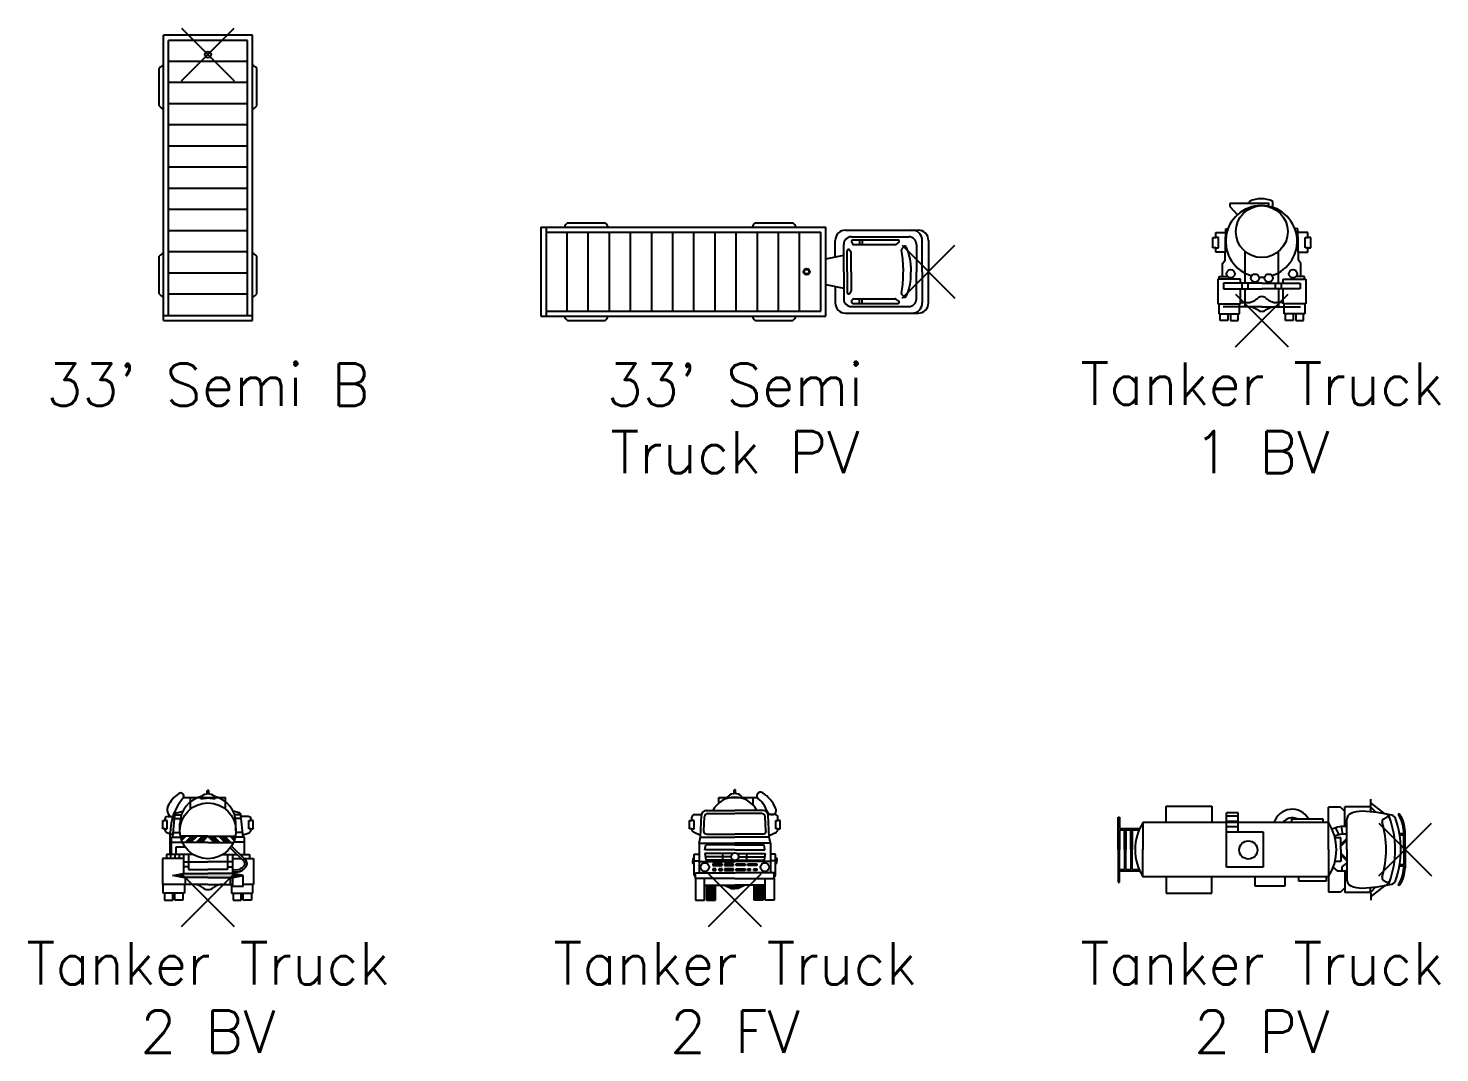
# Model space of a CAD drawing. Header units: inches. Extents: x -184 to 2940, y -1931 to 93.
# Drawn here: x -184 to 1258, y -1931 to -885 of the extents above; entities that cross this region are included whole.
import ezdxf
from ezdxf.enums import TextEntityAlignment as Align

# ---------------------------------------------------------------- set-up
doc = ezdxf.new("R2010")
doc.units = ezdxf.units.IN
doc.header["$MEASUREMENT"] = 0
doc.layers.add('Block origin', color=7, linetype='Continuous')
doc.layers.add('Text', color=6, linetype='Continuous')
doc.styles.add('ATTR', font='romans.shx', dxfattribs={"width": 0.8, "height": 1.114828})
doc.styles.add('blk_label', font='romans.shx')

# ---------------------------------------------------------------- blocks, each defined once
blk = doc.blocks.new("33' Semi B")
at = {"color": 7, "linetype": 'Continuous'}
for p, q in [((-45.5, -271.5), (-45.5, 19.8)), ((45.5, 19.8), (-45.5, 19.8)), ((-40.2, -266.2), (-40.2, 14.5)), ((40.2, 14.5), (-40.2, 14.5)), ((40.2, -266.2), (40.2, 14.5)), ((45.5, -271.5), (45.5, 19.8)), ((-49.8, -52.4), (-49.8, -14)), ((40.2, -7), (-40.2, -7)), ((49.8, -52.4), (49.8, -14)), ((40.2, -28.6), (-40.2, -28.6)), ((40.2, -50.2), (-40.2, -50.2)), ((40.2, -71.8), (-40.2, -71.8)), ((40.2, -93.4), (-40.2, -93.4)), ((40.2, -115), (-40.2, -115)), ((40.2, -136.6), (-40.2, -136.6)), ((40.2, -158.2), (-40.2, -158.2)), ((40.2, -179.8), (-40.2, -179.8)), ((40.2, -201.4), (-40.2, -201.4)), ((-49.8, -244.2), (-49.8, -205.9)), ((49.8, -244.2), (49.8, -205.9)), ((40.2, -223), (-40.2, -223)), ((40.2, -244.6), (-40.2, -244.6)), ((-45.5, -266.2), (45.5, -266.2)), ((-45.5, -271.5), (45.5, -271.5))]:
    blk.add_line(p, q, dxfattribs=at)
blk.add_circle((0, 0), 3.13, dxfattribs=at)
for centre, start, end in [((-43, -18.8), 107.3835, 144.8442), ((43, -18.8), 35.1558, 72.6165), ((-43, -47.6), 215.1558, 252.6165), ((43, -47.6), 287.3835, 324.8442), ((-43, -210.7), 107.3835, 144.8442), ((43, -210.7), 35.1558, 72.6165), ((-43, -239.4), 215.1558, 252.6165), ((43, -239.4), 287.3835, 324.8442)]:
    blk.add_arc(centre, 8.33, start, end, dxfattribs=at)
at = {"style": 'ATTR', "width": 0.8, "flags": 9}
blk.add_attdef('ESTCODE', (0, 0), '', height=0.00199, dxfattribs=at)
blk = doc.blocks.new("33' Semi Truck PV")
at = {"color": 7, "linetype": 'Continuous'}
for p, q in [((-396, 45.5), (-104.7, 45.5)), ((-396, 45.5), (-396, -45.5)), ((-390.7, 45.5), (-390.7, -45.5)), ((-368.8, 49.8), (-330.4, 49.8)), ((-176.9, 49.8), (-138.6, 49.8)), ((-104.7, -45.5), (-104.7, 45.5)), ((-390.7, 40.2), (-110, 40.2)), ((-369.1, -40.2), (-369.1, 40.2)), ((-347.5, -40.2), (-347.5, 40.2)), ((-325.9, -40.2), (-325.9, 40.2)), ((-304.3, -40.2), (-304.3, 40.2)), ((-282.7, -40.2), (-282.7, 40.2)), ((-261.1, -40.2), (-261.1, 40.2)), ((-239.6, -40.2), (-239.6, 40.2)), ((-218, -40.2), (-218, 40.2)), ((-196.4, -40.2), (-196.4, 40.2)), ((-174.8, -40.2), (-174.8, 40.2)), ((-153.2, -40.2), (-153.2, 40.2)), ((-131.6, -40.2), (-131.6, 40.2)), ((-110, -40.2), (-110, 40.2)), ((-95.2, 15.1), (-95.2, 31.8)), ((-84.7, 42.4), (-10.6, 42.4)), ((-78.7, 35.6), (-20.2, 35.6)), ((-78.6, 30.5), (-77.7, 28.5)), ((-77.3, 32.4), (-31.1, 32.4)), ((-70.4, 32.4), (-70.4, 27.7)), ((-67.9, 32.4), (-67.9, 27.7)), ((-30.3, 30), (-33.2, 27.9)), ((-6.4, 0), (-6.4, 31.8)), ((0, 31.8), (0, 0)), ((-104.7, 13.2), (-86.6, 16.8)), ((-86.6, 0), (-86.6, 27.7)), ((-83.1, 0), (-83.1, 21.4)), ((-80.8, 22.2), (-79.2, 20.5)), ((-78.9, 0), (-78.9, 19.6)), ((-76.5, 27.7), (-33.9, 27.7)), ((-24.8, 25.7), (-27.2, 23.4)), ((-12.2, 27.7), (-12.2, 0)), ((-86.6, 0), (-86.6, -27.7)), ((-83.1, 0), (-83.1, -21.4)), ((-78.9, 0), (-78.9, -19.6)), ((-25.9, 3.8), (-25.9, 0)), ((-25.9, -3.8), (-25.9, 0)), ((-18.1, 5.2), (-18.1, 0)), ((-18.1, -5.2), (-18.1, 0)), ((-12.2, -27.7), (-12.2, 0)), ((-6.4, 0), (-6.4, -31.8)), ((0, -31.8), (0, 0)), ((-104.7, -13.2), (-86.6, -16.8)), ((-95.2, -15.1), (-95.2, -31.8)), ((-80.8, -22.2), (-79.2, -20.5)), ((-78.6, -30.5), (-77.7, -28.5)), ((-76.5, -27.7), (-33.9, -27.7)), ((-70.4, -32.4), (-70.4, -27.7)), ((-67.9, -32.4), (-67.9, -27.7)), ((-30.3, -30), (-33.2, -27.9)), ((-24.8, -25.7), (-27.2, -23.4)), ((-390.7, -40.2), (-110, -40.2)), ((-84.7, -42.4), (-10.6, -42.4)), ((-78.7, -35.6), (-20.2, -35.6)), ((-77.3, -32.4), (-31.1, -32.4)), ((-396, -45.5), (-104.7, -45.5)), ((-368.8, -49.8), (-330.4, -49.8)), ((-176.9, -49.8), (-138.6, -49.8))]:
    blk.add_line(p, q, dxfattribs=at)
for radius in [3.13, 2.34]:
    blk.add_circle((-124.5, 0), radius, dxfattribs=at)
for centre, radius, start, end in [((-364, 43), 8.33, 125.1558, 162.6165), ((-335.2, 43), 8.33, 17.3835, 54.8442), ((-172.1, 43), 8.33, 125.1558, 162.6165), ((-143.4, 43), 8.33, 17.3835, 54.8442), ((-84.7, 31.8), 10.6, 90, 180), ((-78.7, 27.7), 7.93, 90, 180), ((-77.3, 31), 1.32, 90, 202.7496), ((-31.1, 31), 1.32, 305.4062, 90), ((-20.2, 27.7), 7.93, 0, 90), ((-16.9, 31.8), 10.6, 0, 90), ((-10.6, 31.8), 10.6, 0, 90), ((-81.8, 21.4), 1.32, 40.9804, 180), ((-80.2, 19.6), 1.32, 0, 40.9804), ((-76.5, 29), 1.32, 202.7496, 270), ((-33.9, 29), 1.32, 270, 305.4062), ((-26.3, 22.4), 1.32, 134.461, 190.6759), ((-124.8, 3.8), 98.9, 0, 10.6759), ((-23.9, 24.8), 1.32, 25.841, 134.461), ((-64.3, 5.2), 46.2, 0, 25.841), ((-124.8, -3.8), 98.9, 349.3241, 0), ((-64.3, -5.2), 46.2, 334.159, 0), ((-78.7, -27.7), 7.93, 180, 270), ((-81.8, -21.4), 1.32, 180, 319.0196), ((-80.2, -19.6), 1.32, 319.0196, 0), ((-76.5, -29), 1.32, 90, 157.2504), ((-33.9, -29), 1.32, 54.5938, 90), ((-26.3, -22.4), 1.32, 169.3241, 225.539), ((-23.9, -24.8), 1.32, 225.539, 334.159), ((-20.2, -27.7), 7.93, 270, 0), ((-84.7, -31.8), 10.6, 180, 270), ((-77.3, -31), 1.32, 157.2504, 270), ((-31.1, -31), 1.32, 270, 54.5938), ((-16.9, -31.8), 10.6, 270, 0), ((-10.6, -31.8), 10.6, 270, 0), ((-364, -43), 8.33, 197.3835, 234.8442), ((-335.2, -43), 8.33, 305.1558, 342.6165), ((-172.1, -43), 8.33, 197.3835, 234.8442), ((-143.4, -43), 8.33, 305.1558, 342.6165)]:
    blk.add_arc(centre, radius, start, end, dxfattribs=at)
at = {"style": 'ATTR', "width": 0.8, "flags": 9}
blk.add_attdef('ESTCODE', (0, 0), '', height=0.0819, dxfattribs=at)
blk.add_attdef('ESTCODE', (-124.5, 0), '', height=0.00199, rotation=270, dxfattribs=at)
blk.add_attdef('ESTCODE', (-124.5, 0), '', height=0.00199, rotation=270, dxfattribs=at)
blk = doc.blocks.new('Tanker Truck 1 BV')
at = {"linetype": 'Continuous'}
for p, q in [((7.5, 119.3), (-32.8, 119.3)), ((-32.8, 119.3), (-32.8, 116.4)), ((-32.8, 116.4), (-24.9, 107.8)), ((-12.6, 119.3), (-12.6, 121.5)), ((6.4, 116.6), (7.5, 119.3)), ((11.3, 115.3), (11.3, 121.5)), ((-47, 84.8), (-47, 89.8)), ((-47, 89.8), (-36.8, 89.8)), ((-37.6, 61.7), (-36.7, 93.7)), ((-36.7, 93.7), (-34.4, 94)), ((36.7, 93.7), (34.4, 94)), ((37.6, 61.7), (36.7, 93.7)), ((47, 89.8), (36.8, 89.8)), ((47, 84.8), (47, 89.8)), ((-49.9, 84.8), (-47, 84.8)), ((-49.9, 74), (-49.9, 84.8)), ((-47, 74), (-49.9, 74)), ((-44.2, 84.8), (-47, 84.8)), ((-47, 69.6), (-47, 74)), ((-47, 74), (-44.2, 74)), ((-44.2, 74), (-44.2, 84.8)), ((44.2, 84.8), (47, 84.8)), ((44.2, 74), (44.2, 84.8)), ((47, 74), (44.2, 74)), ((49.9, 84.8), (47, 84.8)), ((47, 74), (49.9, 74)), ((47, 69.6), (47, 74)), ((49.9, 74), (49.9, 84.8)), ((-37.4, 69.6), (-47, 69.6)), ((-40, 58), (-37.6, 61.7)), ((-40, 44.9), (-40, 58)), ((-17.1, 38.1), (-17.1, 70.4)), ((17.1, 38.1), (17.1, 70.4)), ((37.4, 69.6), (47, 69.6)), ((40, 58), (37.6, 61.7)), ((40, 44.9), (40, 58)), ((-43.5, 42), (-43.5, 44.9)), ((-43.5, 44.9), (-35.1, 44.9)), ((43.5, 44.9), (35.1, 44.9)), ((43.5, 42), (43.5, 44.9)), ((-44.8, 42), (-44.8, 16.8)), ((-21.7, 42), (-44.8, 42)), ((0, 38.1), (-39.2, 38.1)), ((-39.2, 38.1), (-39.2, 32.3)), ((-39.2, 32.3), (0, 32.3)), ((-21.7, 38.1), (-21.7, 42)), ((-21.7, 16.8), (-21.7, 32.3)), ((-20.2, 32.3), (-20.2, 38.1)), ((-17.2, 32.3), (-17.2, 14)), ((-14.1, 32.3), (-14.1, 38.1)), ((0, 38.1), (39.2, 38.1)), ((39.2, 32.3), (0, 32.3)), ((14.1, 32.3), (14.1, 38.1)), ((17.2, 32.3), (17.2, 14)), ((20.2, 32.3), (20.2, 38.1)), ((21.7, 42), (44.8, 42)), ((21.7, 38.1), (21.7, 42)), ((21.7, 16.8), (21.7, 32.3)), ((39.2, 38.1), (39.2, 32.3)), ((44.8, 42), (44.8, 16.8)), ((-44.8, 16.8), (-21.7, 16.8)), ((-43.9, 16.8), (-43.9, 6.6)), ((-22.9, 6.6), (-22.9, 16.8)), ((-21.7, 18.2), (-15.4, 18.2)), ((21.7, 18.2), (15.4, 18.2)), ((44.8, 16.8), (21.7, 16.8)), ((22.9, 6.6), (22.9, 16.8)), ((43.9, 16.8), (43.9, 6.6)), ((-43.9, 6.6), (-22.9, 6.6)), ((-42.7, 0), (-42.7, 6.6)), ((-34.7, 0), (-42.7, 0)), ((0, 14), (-39.6, 14)), ((-34.7, 6.6), (-34.7, 0)), ((-32.1, 6.6), (-32.1, 0)), ((-32.1, 0), (-24.1, 0)), ((-24.1, 0), (-24.1, 6.6)), ((0, 14), (39.6, 14)), ((43.9, 6.6), (22.9, 6.6)), ((24.1, 0), (24.1, 6.6)), ((32.1, 0), (24.1, 0)), ((32.1, 6.6), (32.1, 0)), ((34.7, 6.6), (34.7, 0)), ((34.7, 0), (42.7, 0)), ((42.7, 0), (42.7, 6.6))]:
    blk.add_line(p, q, dxfattribs=at)
for centre, radius in [((0, 90.7), 26.5), ((-31.9, 47.7), 4.22), ((-7, 43.2), 4.22), ((7, 43.2), 4.22), ((31.9, 47.7), 4.22)]:
    blk.add_circle(centre, radius, dxfattribs=at)
for centre, radius, start, end in [((-0.4, 80.8), 36.5, 287.0042, 254.1045), ((-0.7, 97.8), 26.5, 63.249, 116.751), ((-0.4, 80.8), 36.5, 266.0135, 275.3327), ((-15.4, 33.9), 15.7, 270, 313.7138), ((0, 17.8), 6.54, 90, 133.7138), ((0, 17.8), 6.54, 46.2862, 90), ((15.4, 33.9), 15.7, 226.2862, 270), ((-15.7, -7.8), 21.8, 56.3486, 90), ((0, 15.8), 6.54, 236.3486, 270), ((0, 15.8), 6.54, 270, 303.6514), ((15.7, -7.8), 21.8, 90, 123.6514)]:
    blk.add_arc(centre, radius, start, end, dxfattribs=at)
at = {"style": 'ATTR', "width": 0.8, "flags": 9}
blk.add_attdef('ESTCODE', (0, 0), '', height=0.0311, dxfattribs=at)
blk = doc.blocks.new('Tanker Truck 2 BV')
at = {"linetype": 'Continuous'}
for p, q in [((-25.1, 104.6), (18, 104.6)), ((-18, 92.9), (-18, 104.6)), ((-6.9, 103), (-6.9, 105.6)), ((-0.7, 108.3), (-0.7, 112)), ((-0.7, 112), (0, 112)), ((0.7, 112), (0, 112)), ((0.7, 108.3), (0.7, 112)), ((6.9, 103), (6.9, 105.6)), ((18, 92.9), (18, 104.6)), ((-36, 64.2), (-33.7, 86.8)), ((-33.6, 87.1), (-27.1, 87.1)), ((-31.7, 89.1), (-25.6, 90.8)), ((31.7, 89.1), (25.6, 90.8)), ((33.6, 87.1), (27.1, 87.1)), ((36, 64.2), (33.7, 86.8)), ((-46.2, 72.6), (-46.2, 81.1)), ((-46.2, 81.1), (-43.9, 81.1)), ((-43.9, 72.6), (-46.2, 72.6)), ((-43.9, 81.1), (-43.9, 82.5)), ((-41.7, 81.1), (-43.9, 81.1)), ((-43.9, 72.6), (-41.7, 72.6)), ((-43.9, 71.6), (-43.9, 72.6)), ((-41.7, 72.6), (-41.7, 81.1)), ((-41.1, 85.3), (-33.8, 85.3)), ((-34, 83.3), (-28.1, 83.3)), ((-28.6, 70.7), (-28.6, 78.1)), ((34, 83.3), (28.1, 83.3)), ((28.6, 70.7), (28.6, 78.1)), ((41.1, 85.3), (33.8, 85.3)), ((41.7, 72.6), (41.7, 81.1)), ((41.7, 81.1), (43.9, 81.1)), ((43.9, 72.6), (41.7, 72.6)), ((43.9, 81.1), (43.9, 82.5)), ((46.2, 81.1), (43.9, 81.1)), ((43.9, 72.6), (46.2, 72.6)), ((43.9, 71.6), (43.9, 72.6)), ((46.2, 72.6), (46.2, 81.1)), ((-35.8, 66.6), (-42, 68.8)), ((-38.5, 46.5), (-38.5, 68.1)), ((-37.2, 46.5), (-37.2, 64.2)), ((-37.2, 64.2), (-27.8, 64.2)), ((-37.2, 59), (-26.1, 59)), ((-35.5, 69), (-28.5, 69)), ((0, 65.4), (-28.1, 65.4)), ((-22.5, 65.4), (-26.9, 61)), ((0, 58.9), (-26, 58.9)), ((-16.8, 65.4), (-23.3, 58.9)), ((-11.2, 65.4), (-17.7, 58.9)), ((-5.6, 65.4), (-12.1, 58.9)), ((0, 65.4), (-6.4, 58.9)), ((0, 65.4), (28.1, 65.4)), ((0, 65.4), (6.4, 58.9)), ((0, 58.9), (26, 58.9)), ((5.6, 65.4), (12.1, 58.9)), ((11.2, 65.4), (17.7, 58.9)), ((16.8, 65.4), (23.3, 58.9)), ((22.5, 65.4), (26.9, 61)), ((37.2, 59), (26.1, 59)), ((37.2, 64.2), (27.8, 64.2)), ((35.5, 69), (28.5, 69)), ((35.8, 66.6), (42, 68.8)), ((37.2, 46.5), (37.2, 64.2)), ((-15.2, 46.5), (-42.5, 46.5)), ((-42.5, 46.5), (-42.5, 42.5)), ((-38.2, 46.5), (-38.2, 42.5)), ((-33.4, 42.5), (-33.4, 46.5)), ((-32.6, 46.5), (-32.6, 54.5)), ((-32.6, 54.5), (-23.5, 54.5)), ((-29.5, 46.5), (-29.5, 42.5)), ((-25.1, 46.5), (-25.1, 27)), ((-20, 46.5), (-20, 31.2)), ((15.2, 46.5), (29.5, 46.5)), ((20, 46.5), (20, 31.2)), ((36.8, 39.5), (22.6, 53.2)), ((38.3, 41.1), (23.9, 55)), ((25.1, 46.5), (25.1, 27)), ((32.7, 46.5), (42.5, 46.5)), ((42.5, 46.5), (42.5, 42.5)), ((-46.4, 42.5), (-46.4, 16)), ((-25.1, 42.5), (-46.4, 42.5)), ((-25.1, 39), (0, 39)), ((-20, 34.1), (-25.1, 34.1)), ((-20, 31.2), (0, 31.2)), ((25.1, 39), (0, 39)), ((20, 31.2), (0, 31.2)), ((20, 34.1), (25.1, 34.1)), ((25.1, 42.5), (33.8, 42.5)), ((25.1, 30.8), (30.9, 31.1)), ((25.1, 28.7), (31, 29)), ((35.7, 40.6), (37.2, 42.2)), ((36.9, 42.5), (46.4, 42.5)), ((46.4, 42.5), (46.4, 16)), ((0, 16), (-46.4, 16)), ((-45.9, 7.1), (-45.9, 16)), ((-35.9, 25.1), (-25.1, 27)), ((-25.7, 23.1), (-35.9, 25.1)), ((0, 23.1), (-25.7, 23.1)), ((-25.1, 27), (0, 27)), ((-24.1, 16), (-24.1, 7.1)), ((-23, 16), (-23, 23.1)), ((25.1, 27), (0, 27)), ((0, 23.1), (25.7, 23.1)), ((0, 16), (25.1, 16)), ((23, 16), (23, 23.1)), ((24.1, 16), (24.1, 7.1)), ((35.9, 25.1), (25.1, 27)), ((25.1, 23.1), (25.1, 14)), ((25.7, 23.1), (35.9, 25.1)), ((35.9, 14), (35.9, 25.1)), ((46.4, 16), (35.9, 16)), ((45.9, 7.1), (45.9, 16)), ((-24.1, 7.1), (-45.9, 7.1)), ((-44.3, 7.1), (-44.3, 0)), ((-44.3, 0), (-36, 0)), ((-36, 0), (-36, 7.1)), ((-34, 0), (-34, 7.1)), ((-25.7, 0), (-34, 0)), ((-25.7, 7.1), (-25.7, 0)), ((24.1, 7.1), (45.9, 7.1)), ((35.9, 14), (25.1, 14)), ((25.7, 7.1), (25.7, 0)), ((25.7, 0), (34, 0)), ((34, 0), (34, 7.1)), ((36, 0), (36, 7.1)), ((44.3, 0), (36, 0)), ((44.3, 7.1), (44.3, 0))]:
    blk.add_line(p, q, dxfattribs=at)
blk.add_circle((0, 70.7), 28.6, dxfattribs=at)
for centre, radius, start, end in [((-7.4, 78.6), 37.7, 126.6316, 152.8041), ((17.8, 68.1), 56.4, 139.6063, 180), ((-27.9, 106.2), 3.24, 330.409, 126.6316), ((0, 78.1), 28.6, 103.4393, 180), ((0, 98.3), 10.1, 90, 132.9249), ((0, 75.3), 28.6, 76.0824, 103.9176), ((0, 98.3), 10.1, 47.0751, 90), ((0, 78.1), 28.6, 0, 76.5607), ((-33.6, 92.1), 8.2, 152.8041, 222.8424), ((-30.9, 86.5), 2.75, 105.0319, 174.0914), ((30.9, 86.5), 2.75, 5.9086, 74.9681), ((-41.1, 82.5), 2.87, 90, 180), ((-37, 88.9), 3.53, 222.8424, 270), ((41.1, 82.5), 2.87, 0, 90), ((-41.1, 71.6), 2.87, 180, 250.5674), ((41.1, 71.6), 2.87, 289.4326, 0), ((30.6, 35.9), 4.77, 273.1462, 297.7376), ((30.6, 35.9), 6.93, 273.1462, 297.7376), ((26.6, 43.7), 13.5, 297.7376, 320.7803), ((26.6, 43.7), 15.7, 297.7376, 320.7803), ((34.5, 37.2), 3.28, 320.7803, 46.0281), ((34.5, 37.2), 5.44, 320.7803, 46.0281), ((-15, 0.7), 15.3, 51.7759, 90), ((15, 0.7), 15.3, 90, 128.2241), ((0, 19.7), 8.9, 231.7759, 270), ((0, 19.7), 8.9, 270, 308.2241)]:
    blk.add_arc(centre, radius, start, end, dxfattribs=at)
for points in [[(-0.7, 108.3), (0, 108.3), (-0.7, 112), (0, 112)], [(0.7, 108.3), (0, 108.3), (0.7, 112), (0, 112)], [(-26.9, 61), (-27.6, 63.2), (-28.1, 65.4)], [(-26.9, 61), (-28.1, 65.4), (-22.5, 65.4)], [(-23.3, 58.9), (-17.7, 58.9), (-16.8, 65.4), (-11.2, 65.4)], [(-12.1, 58.9), (-6.4, 58.9), (-5.6, 65.4), (0, 65.4)], [(12.1, 58.9), (6.4, 58.9), (5.6, 65.4), (0, 65.4)], [(23.3, 58.9), (17.7, 58.9), (16.8, 65.4), (11.2, 65.4)], [(26.9, 61), (28.1, 65.4), (22.5, 65.4)], [(26.9, 61), (27.6, 63.2), (28.1, 65.4)], [(-25.7, 23.1), (-25.1, 27), (-35.9, 25.1)], [(0, 23.1), (0, 27), (-25.7, 23.1), (-25.1, 27)], [(0, 23.1), (0, 27), (25.7, 23.1), (25.1, 27)], [(25.7, 23.1), (25.1, 27), (35.9, 25.1)]]:
    blk.add_solid(points, dxfattribs=at)
at = {"style": 'ATTR', "width": 0.8, "flags": 9}
blk.add_attdef('ESTCODE', (0, 0), '', height=0.028, dxfattribs=at)
blk = doc.blocks.new('Tanker Truck 2 FV')
at = {"linetype": 'Continuous'}
for p, q in [((-16.3, 104.9), (22.6, 104.9)), ((-16.3, 99), (-16.3, 104.9)), ((-6.9, 104.9), (-6.9, 106)), ((-0.7, 108.6), (-0.7, 112.4)), ((-0.7, 112.4), (0, 112.4)), ((0.7, 112.4), (0, 112.4)), ((0.7, 108.6), (0.7, 112.4)), ((6.9, 104.9), (6.9, 106)), ((18.7, 96.8), (18.7, 104.9)), ((-41.1, 87.3), (-34, 87.3)), ((-35.2, 64.1), (-34.1, 86.8)), ((-29.2, 91.3), (0, 91.3)), ((-27.6, 88.3), (0, 88.3)), ((29.2, 91.3), (0, 91.3)), ((27.6, 88.3), (0, 88.3)), ((41.1, 87.3), (34, 87.3)), ((35.2, 64.1), (34.1, 86.8)), ((-46.3, 81.4), (-44, 81.4)), ((-46.3, 72.9), (-46.3, 81.4)), ((-44, 72.9), (-46.3, 72.9)), ((-44, 81.4), (-44, 84.5)), ((-41.7, 81.4), (-44, 81.4)), ((-44, 72.1), (-44, 72.9)), ((-44, 72.9), (-41.7, 72.9)), ((-41.7, 72.9), (-41.7, 81.4)), ((-31.8, 70.8), (-31.1, 85)), ((31.8, 70.8), (31.1, 85)), ((41.7, 81.4), (44, 81.4)), ((41.7, 72.9), (41.7, 81.4)), ((44, 72.9), (41.7, 72.9)), ((44, 81.4), (44, 84.5)), ((46.3, 81.4), (44, 81.4)), ((44, 72.1), (44, 72.9)), ((44, 72.9), (46.3, 72.9)), ((46.3, 72.9), (46.3, 81.4)), ((-35.1, 66.1), (-42.4, 69.5)), ((-36.5, 58.2), (-35.2, 64.1)), ((-36.5, 58.2), (0, 58.2)), ((-36.5, 58.2), (-36.5, 27.8)), ((-35.2, 64.1), (0, 64.1)), ((-28.4, 67.2), (0, 67.2)), ((28.4, 67.2), (0, 67.2)), ((35.2, 64.1), (0, 64.1)), ((36.5, 58.2), (0, 58.2)), ((35.1, 66.1), (42.4, 69.5)), ((36.5, 58.2), (35.2, 64.1)), ((36.5, 58.2), (36.5, 27.8)), ((-41.5, 43.4), (-42.8, 42.4)), ((-41.5, 25.5), (-41.5, 47)), ((-41.5, 47), (-36.5, 47)), ((-2, 47.6), (-30.8, 47.6)), ((-30.8, 47.6), (-29.8, 40.8)), ((-30.5, 51.2), (-29.8, 56.3)), ((0, 51.2), (-30.5, 51.2)), ((-3.9, 44.2), (-30.3, 44.2)), ((0, 56.3), (-29.8, 56.3)), ((-12.3, 40.8), (-12.3, 47.6)), ((0, 56.3), (29.8, 56.3)), ((0, 51.2), (30.5, 51.2)), ((2, 47.6), (30.8, 47.6)), ((3.9, 44.2), (30.3, 44.2)), ((12.3, 40.8), (12.3, 47.6)), ((30.5, 51.2), (29.8, 56.3)), ((30.8, 47.6), (29.8, 40.8)), ((41.5, 47), (36.5, 47)), ((41.5, 25.5), (41.5, 47)), ((41.5, 43.4), (42.8, 42.4)), ((-42.8, 42.4), (-42.8, 40.1)), ((-42.8, 37.8), (-42.8, 40.1)), ((-41.5, 36.8), (-42.8, 37.8)), ((-41.5, 40.1), (-36.5, 40.1)), ((-36.5, 39.4), (0, 39.4)), ((-1.7, 40.8), (-29.8, 40.8)), ((-22.4, 36.9), (-22.4, 35.3)), ((-13.1, 36.9), (-22.4, 36.9)), ((-22.4, 35.3), (-13.1, 35.3)), ((-22.4, 31.9), (-22.4, 30.2)), ((-19.4, 31.9), (-22.4, 31.9)), ((-22.4, 30.2), (-19.4, 30.2)), ((-19.4, 30.2), (-19.4, 31.9)), ((-16.1, 30.2), (-16.1, 31.9)), ((-13.1, 31.9), (-16.1, 31.9)), ((-16.1, 30.2), (-13.1, 30.2)), ((-13.1, 35.3), (-13.1, 36.9)), ((-13.1, 30.2), (-13.1, 31.9)), ((-1.3, 36.9), (-10.5, 36.9)), ((-10.5, 36.9), (-10.5, 35.3)), ((-10.5, 35.3), (-1.3, 35.3)), ((-1.3, 31.9), (-10.5, 31.9)), ((-10.5, 31.9), (-10.5, 30.2)), ((-10.5, 30.2), (-1.3, 30.2)), ((-1.3, 35.3), (-1.3, 36.9)), ((-1.3, 30.2), (-1.3, 31.9)), ((36.5, 39.4), (0, 39.4)), ((1.3, 36.9), (10.5, 36.9)), ((1.3, 35.3), (1.3, 36.9)), ((10.5, 35.3), (1.3, 35.3)), ((1.3, 31.9), (10.5, 31.9)), ((1.3, 30.2), (1.3, 31.9)), ((10.5, 30.2), (1.3, 30.2)), ((1.7, 40.8), (29.8, 40.8)), ((10.5, 36.9), (10.5, 35.3)), ((10.5, 31.9), (10.5, 30.2)), ((13.1, 35.3), (13.1, 36.9)), ((13.1, 36.9), (22.4, 36.9)), ((22.4, 35.3), (13.1, 35.3)), ((13.1, 31.9), (16.1, 31.9)), ((13.1, 30.2), (13.1, 31.9)), ((16.1, 30.2), (13.1, 30.2)), ((16.1, 30.2), (16.1, 31.9)), ((19.4, 31.9), (22.4, 31.9)), ((19.4, 30.2), (19.4, 31.9)), ((22.4, 30.2), (19.4, 30.2)), ((22.4, 36.9), (22.4, 35.3)), ((22.4, 31.9), (22.4, 30.2)), ((41.5, 40.1), (36.5, 40.1)), ((41.5, 36.8), (42.8, 37.8)), ((42.8, 42.4), (42.8, 40.1)), ((42.8, 37.8), (42.8, 40.1)), ((-40.2, 23.5), (-41.5, 25.5)), ((-40.2, 27.8), (0, 27.8)), ((-40.2, 22.2), (-40.2, 27.8)), ((0, 22.2), (-40.2, 22.2)), ((-40.2, 22.2), (-40.2, 0)), ((-31.1, 0), (-31.1, 22.2)), ((-31.1, 15.2), (0, 15.2)), ((-28.8, 15.2), (-28.8, 0)), ((-19.7, 0), (-19.7, 15.2)), ((-10.6, 15.2), (-3.4, 11.9)), ((40.2, 27.8), (0, 27.8)), ((0, 22.2), (40.2, 22.2)), ((31.1, 15.2), (0, 15.2)), ((10.6, 15.2), (3.4, 11.9)), ((19.7, 0), (19.7, 15.2)), ((28.8, 15.2), (28.8, 0)), ((31.1, 0), (31.1, 22.2)), ((40.2, 22.2), (40.2, 27.8)), ((40.2, 23.5), (41.5, 25.5)), ((40.2, 22.2), (40.2, 0)), ((-40.2, 0), (-31.1, 0)), ((-28.8, 0), (-19.7, 0)), ((-3.4, 11.9), (0, 11.9)), ((3.4, 11.9), (0, 11.9)), ((28.8, 0), (19.7, 0)), ((40.2, 0), (31.1, 0))]:
    blk.add_line(p, q, dxfattribs=at)
for centre, radius in [((0, 44.3), 3.86), ((-30.7, 33.5), 4.37), ((30.7, 33.5), 4.37)]:
    blk.add_circle(centre, radius, dxfattribs=at)
for centre, radius, start, end in [((0, 79.4), 25.6, 90, 152.0525), ((0, 98.6), 10.1, 90, 132.9249), ((0, 98.6), 10.1, 47.0751, 90), ((0, 79.4), 25.6, 27.9475, 90), ((26.4, 106.2), 3.99, 55.4968, 180.5424), ((25.4, 106.2), 3.05, 180.5424, 235.971), ((11.9, 86.1), 21.1, 15.1457, 55.971), ((6.9, 77.9), 38.3, 24.8631, 55.4968), ((-41.1, 84.5), 2.87, 90, 180), ((-29.2, 86.5), 4.84, 90, 177.0158), ((-27.6, 84.8), 3.47, 90, 177.0158), ((27.6, 84.8), 3.47, 2.9842, 90), ((29.2, 86.5), 4.84, 2.9842, 90), ((38, 93.2), 5.89, 195.1457, 281.0987), ((38.5, 90.6), 3.23, 281.0987, 319.4723), ((37, 91.8), 5.15, 319.4723, 24.8631), ((41.1, 84.5), 2.87, 0, 90), ((-41.1, 72.1), 2.87, 180, 244.9197), ((-28.4, 70.7), 3.47, 177.0158, 270), ((28.4, 70.7), 3.47, 270, 2.9842), ((41.1, 72.1), 2.87, 295.0803, 0)]:
    blk.add_arc(centre, radius, start, end, dxfattribs=at)
for points in [[(-0.7, 108.6), (0, 108.7), (-0.7, 112.4), (0, 112.4)], [(0.7, 108.6), (0, 108.7), (0.7, 112.4), (0, 112.4)], [(-41.5, 36.8), (-42.8, 37.8), (-41.5, 43.4), (-42.8, 42.4)], [(41.5, 36.8), (42.8, 37.8), (41.5, 43.4), (42.8, 42.4)], [(-22.4, 35.3), (-22.4, 36.9), (-13.1, 35.3), (-13.1, 36.9)], [(-22.4, 30.2), (-22.4, 31.9), (-19.4, 30.2), (-19.4, 31.9)], [(-16.1, 30.2), (-16.1, 31.9), (-13.1, 30.2), (-13.1, 31.9)], [(-10.5, 35.3), (-10.5, 36.9), (-1.3, 35.3), (-1.3, 36.9)], [(-10.5, 30.2), (-10.5, 31.9), (-1.3, 30.2), (-1.3, 31.9)], [(10.5, 35.3), (10.5, 36.9), (1.3, 35.3), (1.3, 36.9)], [(10.5, 30.2), (10.5, 31.9), (1.3, 30.2), (1.3, 31.9)], [(22.4, 35.3), (22.4, 36.9), (13.1, 35.3), (13.1, 36.9)], [(16.1, 30.2), (16.1, 31.9), (13.1, 30.2), (13.1, 31.9)], [(22.4, 30.2), (22.4, 31.9), (19.4, 30.2), (19.4, 31.9)], [(-28.8, 15.2), (-19.7, 15.2), (-28.8, 0), (-19.7, 0)], [(-10.6, 15.2), (-3.4, 11.9), (0, 15.2), (0, 11.9)], [(10.6, 15.2), (3.4, 11.9), (0, 15.2), (0, 11.9)], [(28.8, 15.2), (19.7, 15.2), (28.8, 0), (19.7, 0)]]:
    blk.add_solid(points, dxfattribs=at)
at = {"style": 'ATTR', "width": 0.8, "flags": 9}
blk.add_attdef('ESTCODE', (0, 0), '', height=0.0281, dxfattribs=at)
blk = doc.blocks.new('Tanker Truck 2 PV')
at = {"linetype": 'Continuous'}
for p, q in [((-244, 44.3), (-197.3, 44.3)), ((-244, 27.7), (-244, 44.3)), ((-197.3, 44.3), (-197.3, 27.7)), ((-78.2, 0), (-78.2, 43.4)), ((-66, 43.4), (-78.2, 43.4)), ((-61.5, 39.1), (-66, 43.4)), ((-35.3, 43.7), (-61.5, 43.7)), ((-61.5, 23.6), (-61.5, 43.7)), ((-29.7, 38.1), (-35.3, 43.7)), ((-35.3, 43.7), (-35.3, 38.7)), ((-35.1, 44.4), (-35.1, 51.5)), ((-21, 36.8), (-35.1, 47.9)), ((-293, 0), (-293, 33.2)), ((-293, 33.2), (-291.6, 33.2)), ((-291.6, 33.2), (-291.6, 21.6)), ((-182.5, -17.9), (-182.5, 37.5)), ((-170.6, 37.5), (-182.5, 37.5)), ((-182.5, 34.6), (-170.6, 34.6)), ((-182.5, 29.1), (-170.6, 29.1)), ((-170.6, 18.1), (-170.6, 37.5)), ((-115.6, 31.4), (-83.9, 31.4)), ((-115.6, 27.7), (-115.6, 31.4)), ((-83.9, 31.4), (-83.9, 27.7)), ((-59.4, 0), (-59.4, 30.7)), ((-22.2, 31), (-18.6, 33.1)), ((-5.9, 36.8), (-7.1, 35.9)), ((-291.6, 21.6), (-271.2, 21.6)), ((-291.6, 20.2), (-291.6, 0)), ((-291.6, 20.2), (-286.6, 20.2)), ((-286.6, 0), (-286.6, 20.2)), ((-285.1, 20.2), (-285.1, 0)), ((-285.1, 20.2), (-280.1, 20.2)), ((-280.1, 0), (-280.1, 20.2)), ((-278.7, 20.2), (-278.7, 0)), ((-278.7, 20.2), (-271.8, 20.2)), ((-78.2, 27.7), (-267.9, 27.7)), ((-267.9, 27.7), (-267.9, 0)), ((-182.5, 23.6), (-170.6, 23.6)), ((-182.5, 18.1), (-144.8, 18.1)), ((-144.8, 18.1), (-144.8, -17.9)), ((-71.2, 22.2), (-67.6, 15)), ((-63.7, 15.6), (-64.8, 23.5)), ((-5.7, 16.4), (-1.4, 16.4)), ((-5.5, 15), (-1.4, 15)), ((-1.4, 16.4), (-1.4, 18.6)), ((-1.4, 0), (-1.4, 15)), ((0, 0), (0, 18.6)), ((-293, 0), (-293, -33.2)), ((-291.6, -20.2), (-291.6, 0)), ((-286.6, 0), (-286.6, -20.2)), ((-285.1, -20.2), (-285.1, 0)), ((-280.1, 0), (-280.1, -20.2)), ((-278.7, -20.2), (-278.7, 0)), ((-267.9, -27.7), (-267.9, 0)), ((-78.2, 0), (-78.2, -43.4)), ((-65.7, 12), (-71.5, 12)), ((-65.7, 0), (-65.7, 12)), ((-65.7, 5.2), (-59.4, 11.3)), ((-65.7, 3.5), (-59.4, 9.6)), ((-65.7, 0), (-65.7, -12)), ((-59.4, 0), (-59.4, -30.7)), ((-1.4, 0), (-1.4, -15)), ((0, 0), (0, -18.6)), ((-65.7, -12), (-71.5, -12)), ((-65.7, -3.5), (-59.4, -9.6)), ((-65.7, -5.2), (-59.4, -11.3)), ((-64.2, -17.5), (-59.4, -13.8)), ((-291.6, -20.2), (-286.6, -20.2)), ((-291.6, -21.6), (-271.2, -21.6)), ((-291.6, -33.2), (-291.6, -21.6)), ((-285.1, -20.2), (-280.1, -20.2)), ((-278.7, -20.2), (-271.8, -20.2)), ((-78.2, -27.7), (-267.9, -27.7)), ((-244, -27.7), (-244, -44.3)), ((-197.3, -44.3), (-197.3, -27.7)), ((-144.8, -17.9), (-182.5, -17.9)), ((-153.6, -27.7), (-153.6, -36.8)), ((-122.3, -36.8), (-122.3, -27.7)), ((-108.6, -32.1), (-108.6, -27.7)), ((-80.7, -27.7), (-80.7, -32.1)), ((-73.5, -18.3), (-69.5, -21.8)), ((-69.5, -21.8), (-59.4, -21.8)), ((-64.2, -21.8), (-64.2, -17.5)), ((-61.5, -21.8), (-61.5, -43.7)), ((-5.7, -16.4), (-1.4, -16.4)), ((-5.5, -15), (-1.4, -15)), ((-1.4, -16.4), (-1.4, -18.6)), ((-293, -33.2), (-291.6, -33.2)), ((-153.6, -36.8), (-122.3, -36.8)), ((-80.7, -32.1), (-108.6, -32.1)), ((-61.5, -39.1), (-66, -43.4)), ((-29.7, -38.1), (-35.3, -43.7)), ((-35.3, -43.7), (-35.3, -38.7)), ((-21, -36.8), (-35.1, -47.9)), ((-22.2, -31), (-18.6, -33.1)), ((-5.9, -36.8), (-7.1, -35.9)), ((-244, -44.3), (-197.3, -44.3)), ((-66, -43.4), (-78.2, -43.4)), ((-35.3, -43.7), (-61.5, -43.7)), ((-35.1, -44.4), (-35.1, -51.5))]:
    blk.add_line(p, q, dxfattribs=at)
blk.add_circle((-160.1, -0.3), 9.3, dxfattribs=at)
for centre, radius, start, end in [((-115.4, 21.8), 19.4, 29.8385, 162.3866), ((-115.4, 21.8), 10.8, 63.3986, 147.0588), ((-52.6, 30.7), 6.85, 115.1931, 180), ((-44.7, 13.8), 25.4, 87.8688, 115.1931), ((-49.5, -117.2), 156.5, 76.7012, 87.8688), ((-20.8, 28.6), 2.71, 120.5883, 196.2304), ((-21, 31.2), 5.42, 20.178, 79.1157), ((-17.5, 31.2), 2.18, 19.4252, 120.5883), ((-106, 0), 95.9, 0, 20.178), ((-14.8, 29.9), 5.41, 19.208, 76.7012), ((-100.6, 0), 96.3, 0, 19.208), ((-30.7, 18.6), 29.3, 0, 36.1238), ((-30.7, 18.6), 30.7, 0, 36.1238), ((-223.7, 0), 52.1, 147.9615, 180), ((-121.2, 0), 51.1, 0, 32.7791), ((-62.5, -3.3), 26.9, 83.3269, 116.4304), ((-59.6, -24.3), 40.1, 89.7808, 108.0295), ((-120.9, -0.5), 101.6, 0.295, 16.2304), ((-121.2, 0), 51.1, 327.2209, 0), ((-120.9, 0.5), 101.6, 343.7696, 359.7051), ((-106, 0), 95.9, 339.822, 0), ((-100.6, 0), 96.3, 340.792, 0), ((-223.7, 0), 52.1, 180, 212.0385), ((-20.8, -28.6), 2.71, 163.7696, 239.4117), ((-30.7, -18.6), 29.3, 323.8762, 0), ((-30.7, -18.6), 30.7, 323.8762, 0), ((-52.6, -30.7), 6.85, 180, 244.8068), ((-44.7, -13.8), 25.4, 244.8068, 272.1312), ((-49.5, 117.2), 156.5, 272.1312, 283.2988), ((-21, -31.2), 5.42, 280.8843, 339.822), ((-17.5, -31.2), 2.18, 239.4117, 340.5748), ((-14.8, -29.9), 5.41, 283.2988, 340.792)]:
    blk.add_arc(centre, radius, start, end, dxfattribs=at)
for points in [[(-65.7, 5.2), (-65.7, 3.5), (-59.4, 11.3), (-59.4, 9.6)], [(-65.7, -5.2), (-65.7, -3.5), (-59.4, -11.3), (-59.4, -9.6)]]:
    blk.add_solid(points, dxfattribs=at)
at = {"style": 'ATTR', "width": 0.8, "flags": 9}
blk.add_attdef('ESTCODE', (0, 0), '', height=0.0614, dxfattribs=at)

msp = doc.modelspace()

# ---------------------------------------------------------------- linework, layer by layer
at = {"layer": 'Block origin', "color": 1}
for p, q in [((-26.9, -939), (26.9, -885.2)), ((-26.9, -885.2), (26.9, -939)), ((709.1, -1160.6), (763, -1106.8)), ((709.1, -1106.8), (763, -1160.6)), ((1049.6, -1210.4), (1103.4, -1156.6)), ((1049.6, -1156.6), (1103.4, -1210.4)), ((1195.9, -1750.7), (1249.8, -1696.9)), ((1195.9, -1696.9), (1249.8, -1750.7)), ((-26.9, -1802.2), (26.9, -1748.4)), ((-26.9, -1748.4), (26.9, -1802.2)), ((511.3, -1802.2), (565.2, -1748.4)), ((511.3, -1748.4), (565.2, -1802.2))]:
    msp.add_line(p, q, dxfattribs=at)

# ---------------------------------------------------------------- block references
for name, p in [("33' Semi B", (0, -912.1)), ('Tanker Truck 1 BV', (1076.5, -1183.5)), ("33' Semi Truck PV", (736, -1133.7)), ('Tanker Truck 2 BV', (0, -1775.3)), ('Tanker Truck 2 FV', (538.2, -1775.3)), ('Tanker Truck 2 PV', (1222.8, -1723.8))]:
    msp.add_blockref(name, p)

# ---------------------------------------------------------------- texts
at = {"layer": 'Text', "style": 'blk_label'}
for s, p in [("33' Semi B", (0, -1248.1)), ("33' Semi", (538.3, -1248.1)), ('Tanker Truck', (1076.5, -1248.1)), ('Truck PV', (538.3, -1317.9)), ('1 BV', (1076.5, -1317.9)), ('Tanker Truck', (0, -1839.9)), ('Tanker Truck', (538.3, -1839.9)), ('Tanker Truck', (1076.5, -1839.9)), ('2 BV', (0, -1909.6)), ('2 FV', (538.3, -1909.6)), ('2 PV', (1076.5, -1909.6))]:
    msp.add_text(s, height=43.06, dxfattribs=at).set_placement(p, align=Align.MIDDLE)

doc.saveas('drawing.dxf')
